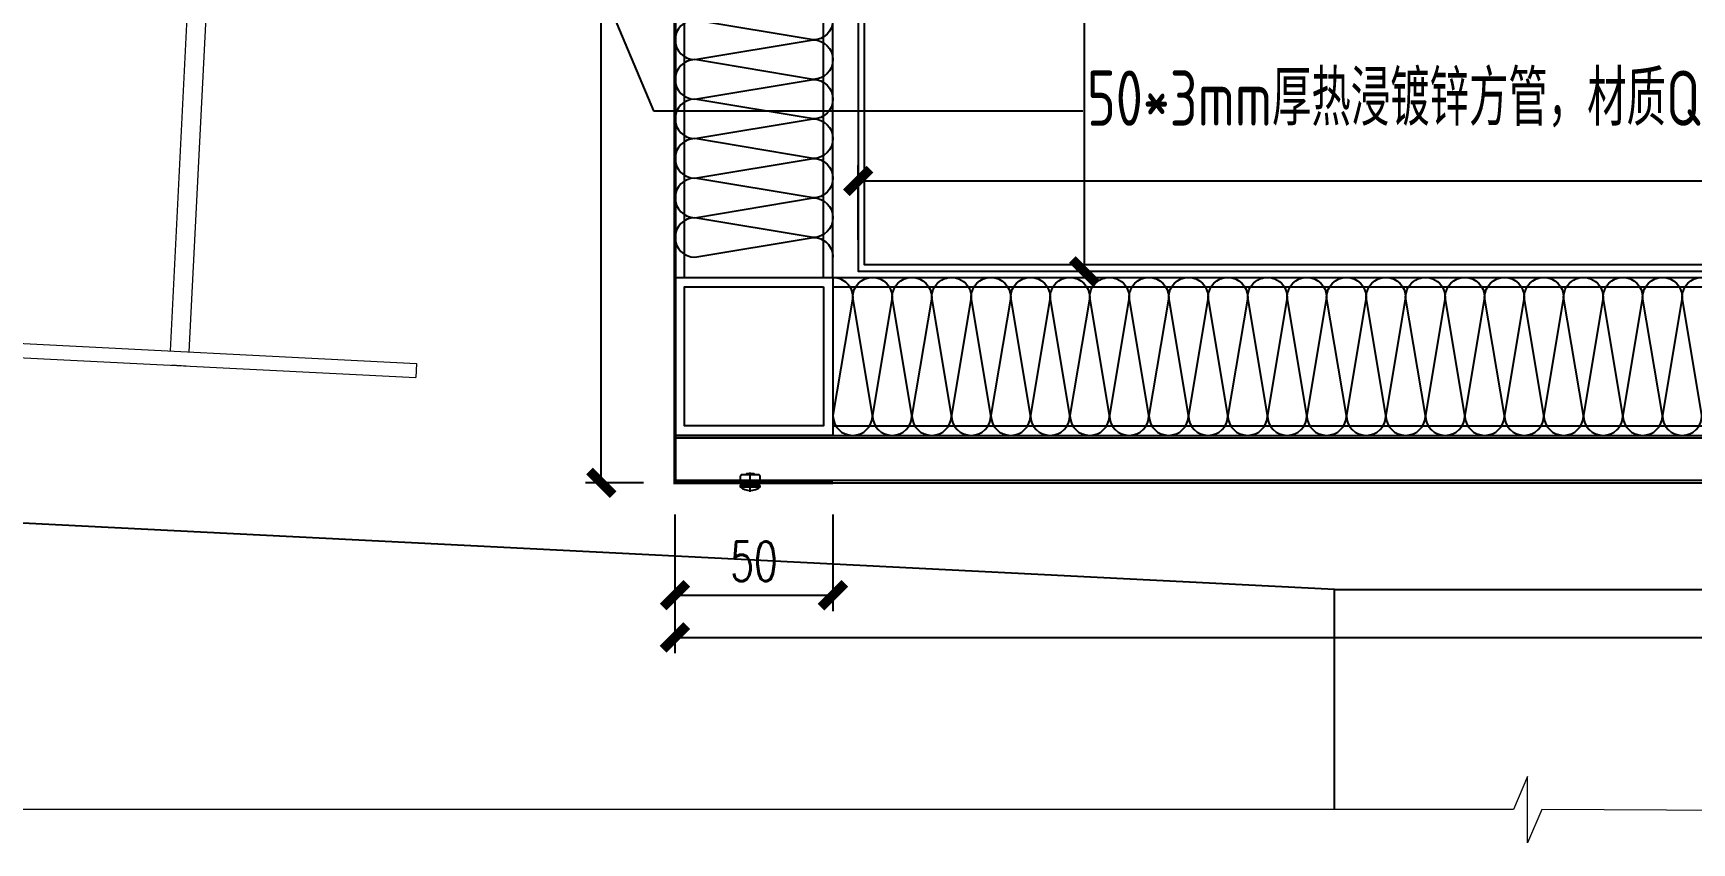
# Model space of a CAD drawing. Extents: x -599358 to 2865263, y -1062760 to 486533.
# Drawn here: x 137912 to 138437, y -727998 to -727742 of the extents above; entities that cross this region are included whole.
import ezdxf

# ---------------------------------------------------------------- set-up
doc = ezdxf.new("R2010")
doc.units = 0
for name, color, linetype in [('A-LIN-V', 9, 'Continuous'), ('BWM', 8, 'Continuous'), ('COLUMN', 9, 'Continuous'), ('DIM', 173, 'Continuous'), ('WZ', 2, 'Continuous'), ('拉铆钉', 243, 'Continuous'), ('虹吸雨水斗', 6, 'Continuous'), ('钢承板', 253, 'Continuous')]:
    doc.layers.add(name, color=color, linetype=linetype)
doc.layers.add('S-dim', color=81, linetype='Continuous', lineweight=0)
doc.layers.add('文字标注引出线', color=7, linetype='Continuous', lineweight=15)
doc.styles.add('DHTEXT-1', font='romans.shx', dxfattribs={"width": 0.7, "bigfont": 'chinese.shx'})
doc.styles.add('jhz', font='TSSDENG.SHX', dxfattribs={"width": 0.75, "bigfont": 'TSSDCHN.SHX'})
doc.dimstyles.new('ZN5', dxfattribs={"dimscale": 5, "dimtxt": 2.5, "dimasz": 1.5, "dimexe": 1, "dimexo": 2, "dimgap": 0.9, "dimtad": 1, "dimdec": 0, "dimdsep": 46, "dimtxsty": 'DHTEXT-1', "dimblk": 'ARCHTICK', "dimcen": 2.5, "dimclrd": 173, "dimclre": 173, "dimclrt": 7, "dimazin": 2, "dimtfac": 1, "dimtix": 1, "dimtmove": 2, "dimatfit": 3, "dimfxl": 0, "dimarcsym": 0})

# ---------------------------------------------------------------- blocks, each defined once
blk = doc.blocks.new('2134')
at = {"color": 1, "linetype": 'Continuous', "ltscale": 10}
for p, q in [((2311608.195416021, -279977.5803282307), (2311758.195416021, -279977.5803282307)), ((2311608.195416021, -279982.0803282307), (2311608.195416021, -279977.5803282307)), ((2311608.195416021, -279982.0803282307), (2311758.195416021, -279982.0803282307)), ((2311680.195416021, -280273.0803282307), (2311680.195416021, -279982.0803282307)), ((2311686.195416021, -280273.0803282307), (2311686.195416021, -279982.0803282307)), ((2311758.195416021, -279982.0803282307), (2311758.195416021, -279977.5803282307)), ((2311608.195416021, -280273.0803282307), (2311758.195416021, -280273.0803282307)), ((2311608.195416021, -280277.5803282307), (2311608.195416021, -280273.0803282307)), ((2311758.195416021, -280273.0803282307), (2311758.195416021, -280277.5803282307)), ((2311608.195416021, -280277.5803282307), (2311758.195416021, -280277.5803282307))]:
    blk.add_line(p, q, dxfattribs=at)
at = {"layer": 'S-dim', "ltscale": 10}
blk.add_line((2311685.445416021, -280277.5803282307), (2311680.945416021, -280277.5803282307), dxfattribs=at)
blk = doc.blocks.new('*U678')
at = {"layer": '拉铆钉'}
blk.add_line((-2.070018235688621, 2.91056068135731e-12), (4.136920892400445, 4.150901844468535e-12), dxfattribs=at)
for points in [[(-0.399999999999999, 3.20000000000291, 0.3760483909833032), (-0.4000000000029109, -3.19999999999709)], [(3.371954104258981, -1.279999999977222), (3.451954104238899, -1.279999999977222, 0.4142135623730952), (3.691954104276151, -1.040000000033102), (3.691954104277606, 1.040000000041404, 0.4142135623763708), (3.451954104238899, 1.279999999985525), (3.371954104257524, 1.279999999985525)]]:
    blk.add_lwpolyline(points, format="xyb", dxfattribs=at)
for points in [[(-2.91100477056716e-12, -3.19999999999709), (8.881784197001252e-16, 3.20000000000291), (-0.399999999999999, 3.20000000000291), (-0.4000000000029109, -3.19999999999709)], [(1.611954104294776, -1.599999999995849), (0, -1.600000000002911), (4.440892098500626e-16, 1.60000000000291), (1.611954104294778, 1.600000000004151)]]:
    blk.add_lwpolyline(points, close=True, dxfattribs=at)
blk.add_lwpolyline([(2.73195410431486, 3.200000000004152), (2.251954104240354, 3.200000000004152, 0.4142135623730949), (1.611954104296233, 2.559999999966899), (1.611954104294776, -2.559999999958596, 0.414213562373095), (2.251954104238897, -3.199999999995848), (2.731954104313403, -3.199999999995848, 0.4142135623761391), (3.371954104257524, -2.559999999958596), (3.371954104258981, 2.559999999966898, 0.4142135623730951)], format="xyb", close=True, dxfattribs=at)
blk = doc.blocks.new('_ArchTick')
at = {"color": 0, "linetype": 'ByBlock', "const_width": 0.4}
blk.add_lwpolyline([(-0.5, -0.5), (0.5, 0.5)], dxfattribs=at)
blk = doc.blocks.new('*D1917')
at = {"layer": 'Defpoints', "color": 0, "ltscale": 50, "transparency": 16777216}
for p in [(138172.8052743774, -727517.4663900741), (138172.8052743774, -727817.4663900741), (138244.2886068645, -727817.4663900741)]:
    blk.add_point(p, dxfattribs=at)
at = {"layer": 'DIM', "color": 173, "linetype": 'ByBlock', "lineweight": -2, "ltscale": 50, "transparency": 16777216}
for p, q in [((138182.8052743774, -727517.4663900741), (138249.2886068645, -727517.4663900741)), ((138244.2886068645, -727517.4663900741), (138244.2886068645, -727817.4663900741)), ((138182.8052743774, -727817.4663900741), (138249.2886068645, -727817.4663900741))]:
    blk.add_line(p, q, dxfattribs=at)
at = {"layer": 'DIM', "color": 173, "lineweight": -2, "ltscale": 50, "transparency": 16777216, "xscale": 7.5, "yscale": 7.5, "zscale": 7.5}
for p, rotation in [((138244.2886068645, -727517.4663900741), 90), ((138244.2886068645, -727817.4663900741), 270)]:
    blk.add_blockref('_ArchTick', p, dxfattribs=dict(at, rotation=rotation))
at = {"layer": 'DIM', "color": 7, "ltscale": 50, "transparency": 16777216, "insert": (138233.5386068643, -727667.466390074), "char_height": 12.5, "attachment_point": 5, "rotation": 90, "style": 'DHTEXT-1'}
blk.add_mtext('300', dxfattribs=at)
blk = doc.blocks.new('*D1918')
at = {"layer": 'Defpoints', "color": 0, "ltscale": 50, "transparency": 16777216}
for p in [(138972.8052743773, -727788.8759990218), (138172.8052743773, -727817.4663900739), (138972.8052743773, -727817.4663900739)]:
    blk.add_point(p, dxfattribs=at)
at = {"layer": 'DIM', "color": 173, "linetype": 'ByBlock', "lineweight": -2, "ltscale": 50, "transparency": 16777216}
for p, q in [((138172.8052743773, -727807.4663900739), (138172.8052743773, -727783.8759990218)), ((138972.8052743773, -727807.4663900739), (138972.8052743773, -727783.8759990218)), ((138172.8052743773, -727788.8759990218), (138972.8052743773, -727788.8759990218))]:
    blk.add_line(p, q, dxfattribs=at)
at = {"layer": 'DIM', "color": 173, "lineweight": -2, "ltscale": 50, "transparency": 16777216, "xscale": 7.5, "yscale": 7.5, "zscale": 7.5, "rotation": 180}
blk.add_blockref('_ArchTick', (138172.8052743773, -727788.8759990218), dxfattribs=at)
at = {"layer": 'DIM', "color": 173, "lineweight": -2, "ltscale": 50, "transparency": 16777216, "xscale": 7.5, "yscale": 7.5, "zscale": 7.5}
blk.add_blockref('_ArchTick', (138972.8052743773, -727788.8759990218), dxfattribs=at)
at = {"layer": 'DIM', "color": 7, "ltscale": 50, "transparency": 16777216, "insert": (138572.8052743773, -727778.1259990218), "char_height": 12.5, "attachment_point": 5, "style": 'DHTEXT-1'}
blk.add_mtext('800', dxfattribs=at)
blk = doc.blocks.new('*D2182')
at = {"layer": 'Defpoints', "color": 0, "ltscale": 50, "transparency": 16777216}
for p in [(138091.5005382347, -727549.4932382845), (138114.8052743772, -727549.4932382845), (138114.8052743772, -727884.4023245246)]:
    blk.add_point(p, dxfattribs=at)
at = {"layer": '虹吸雨水斗', "color": 173, "linetype": 'ByBlock', "lineweight": -2, "ltscale": 50, "transparency": 16777216}
for p, q in [((138104.8052743772, -727549.4932382845), (138086.5005382347, -727549.4932382845)), ((138091.5005382347, -727884.4023245246), (138091.5005382347, -727549.4932382845)), ((138104.8052743772, -727884.4023245246), (138086.5005382347, -727884.4023245246))]:
    blk.add_line(p, q, dxfattribs=at)
at = {"layer": '虹吸雨水斗', "color": 173, "lineweight": -2, "ltscale": 50, "transparency": 16777216, "xscale": 7.5, "yscale": 7.5, "zscale": 7.5}
for p, rotation in [((138091.5005382347, -727549.4932382845), 90), ((138091.5005382347, -727884.4023245246), 270)]:
    blk.add_blockref('_ArchTick', p, dxfattribs=dict(at, rotation=rotation))
at = {"layer": '虹吸雨水斗', "color": 7, "ltscale": 50, "transparency": 16777216, "insert": (138080.7505382344, -727716.9477814045), "char_height": 12.5, "attachment_point": 5, "rotation": 90, "style": 'DHTEXT-1'}
blk.add_mtext('335', dxfattribs=at)
blk = doc.blocks.new('*D2183')
at = {"layer": 'Defpoints', "color": 0, "ltscale": 50, "transparency": 16777216}
for p in [(138114.8052743771, -727884.4023245244), (138164.8052743771, -727884.4023245242), (138164.8052743771, -727919.9639855637)]:
    blk.add_point(p, dxfattribs=at)
at = {"layer": '虹吸雨水斗', "color": 173, "linetype": 'ByBlock', "lineweight": -2, "ltscale": 50, "transparency": 16777216}
for p, q in [((138114.8052743771, -727894.4023245244), (138114.8052743771, -727924.9639855637)), ((138164.8052743771, -727894.4023245242), (138164.8052743771, -727924.9639855637)), ((138114.8052743771, -727919.9639855637), (138164.8052743771, -727919.9639855637))]:
    blk.add_line(p, q, dxfattribs=at)
at = {"layer": '虹吸雨水斗', "color": 173, "lineweight": -2, "ltscale": 50, "transparency": 16777216, "xscale": 7.5, "yscale": 7.5, "zscale": 7.5, "rotation": 180}
blk.add_blockref('_ArchTick', (138114.8052743771, -727919.9639855637), dxfattribs=at)
at = {"layer": '虹吸雨水斗', "color": 173, "lineweight": -2, "ltscale": 50, "transparency": 16777216, "xscale": 7.5, "yscale": 7.5, "zscale": 7.5}
blk.add_blockref('_ArchTick', (138164.8052743771, -727919.9639855637), dxfattribs=at)
at = {"layer": '虹吸雨水斗', "color": 7, "ltscale": 50, "transparency": 16777216, "insert": (138139.8052743771, -727909.2139855637), "char_height": 12.5, "attachment_point": 5, "style": 'DHTEXT-1'}
blk.add_mtext('50', dxfattribs=at)
blk = doc.blocks.new('*D2184')
at = {"layer": 'Defpoints', "color": 0, "ltscale": 50, "transparency": 16777216}
for p in [(138114.8052743771, -727884.4023245242), (139030.805274378, -727884.4023245242), (139030.805274378, -727933.2986040986)]:
    blk.add_point(p, dxfattribs=at)
at = {"layer": '虹吸雨水斗', "color": 173, "linetype": 'ByBlock', "lineweight": -2, "ltscale": 50, "transparency": 16777216}
for p, q in [((138114.8052743771, -727894.4023245242), (138114.8052743771, -727938.2986040986)), ((139030.805274378, -727894.4023245242), (139030.805274378, -727938.2986040986)), ((138114.8052743771, -727933.2986040986), (139030.805274378, -727933.2986040986))]:
    blk.add_line(p, q, dxfattribs=at)
at = {"layer": '虹吸雨水斗', "color": 173, "lineweight": -2, "ltscale": 50, "transparency": 16777216, "xscale": 7.5, "yscale": 7.5, "zscale": 7.5, "rotation": 180}
blk.add_blockref('_ArchTick', (138114.8052743771, -727933.2986040986), dxfattribs=at)
at = {"layer": '虹吸雨水斗', "color": 173, "lineweight": -2, "ltscale": 50, "transparency": 16777216, "xscale": 7.5, "yscale": 7.5, "zscale": 7.5}
blk.add_blockref('_ArchTick', (139030.805274378, -727933.2986040986), dxfattribs=at)
at = {"layer": '虹吸雨水斗', "color": 7, "ltscale": 50, "transparency": 16777216, "insert": (138572.8052743776, -727922.5486040986), "char_height": 12.5, "attachment_point": 5, "style": 'DHTEXT-1'}
blk.add_mtext('916', dxfattribs=at)

msp = doc.modelspace()

# ---------------------------------------------------------------- linework, layer by layer
at = {"color": 2, "ltscale": 50}
for p, q in [((138114.8052743773, -727819.4023245242), (138114.8052743773, -727500.4932336151)), ((138164.8052743773, -727819.4023245247), (138164.8052743773, -727500.4932336151)), ((138117.8052743773, -727819.4023245247), (138117.8052743773, -727550.4932336151)), ((138161.8052743773, -727819.4023245247), (138161.8052743773, -727550.4932336151)), ((138164.8052743775, -727819.4023245253), (139030.8052743776, -727819.4023245238)), ((138164.8052743776, -727822.4023245244), (138980.8052743776, -727822.4023245242)), ((138164.8052743776, -727866.4023245244), (138980.8052743776, -727866.4023245242)), ((138264.8052743776, -727869.4023245242), (139030.8052743776, -727869.4023245242))]:
    msp.add_line(p, q, dxfattribs=at)
at = {"color": 4, "ltscale": 50}
for p, q in [((138114.8052743776, -727869.4023245242), (139030.8052743776, -727869.4023245242)), ((138114.8052743771, -727870.2023245245), (139030.805274378, -727870.2023245245)), ((138114.8052743771, -727883.602324525), (139030.805274378, -727883.6023245244)), ((138114.8052743771, -727884.4023245242), (139030.805274378, -727884.4023245242))]:
    msp.add_line(p, q, dxfattribs=at)
at = {"color": 1, "ltscale": 50}
msp.add_lwpolyline([(138952.8052743773, -727519.4663900733), (138970.8052743773, -727519.4663900733), (138970.8052743773, -727815.4663900733), (138174.8052743773, -727815.4663900739), (138174.8052743773, -727519.4663900739), (138192.8052743775, -727519.4663900733), (138192.8052743775, -727517.4663900733), (138172.8052743773, -727517.4663900739), (138172.8052743773, -727817.4663900739), (138972.8052743773, -727817.4663900733), (138972.8052743773, -727517.4663900733), (138952.8052743773, -727517.4663900733)], close=True, dxfattribs=at)
at = {"color": 2, "ltscale": 50}
for points in [[(138164.8052743776, -727819.4023245242), (138164.8052743776, -727869.4023245242), (138114.8052743776, -727869.4023245242), (138114.8052743776, -727819.4023245242)], [(138161.8052743776, -727822.4023245242), (138161.8052743776, -727866.4023245242), (138117.8052743776, -727866.4023245242), (138117.8052743776, -727822.4023245242)]]:
    msp.add_lwpolyline(points, close=True, dxfattribs=at)
at = {"layer": 'A-LIN-V', "color": 4}
msp.add_line((138323.5118585348, -727918.1964555684), (137386.214726909, -727870.7383750775), dxfattribs=at)
at = {"layer": 'BWM'}
for points in [[(138158.5552743773, -727731.7432336146, -1), (138158.5552743773, -727744.2432336146), (138121.0723052716, -727737.9960720972, 1), (138121.0723052716, -727750.4960720972), (138158.5552743773, -727744.2432336146, -1), (138158.5552743773, -727756.7432336146), (138121.0723052716, -727750.4960720972, 1), (138121.0723052716, -727762.9960720972), (138158.5552743773, -727756.7432336146, -1), (138158.5552743773, -727769.2432336146), (138121.0723052716, -727762.9960720972, 1), (138121.0723052716, -727775.4960720972), (138158.5552743773, -727769.2432336146, -1), (138158.5552743773, -727781.7432336146), (138121.0723052716, -727775.4960720972, 1), (138121.0723052716, -727787.9960720972), (138158.5552743773, -727781.7432336146, -1), (138158.5552743773, -727794.2432336146), (138121.0723052716, -727787.9960720972, 1), (138121.0723052716, -727800.4960720972), (138158.5552743773, -727794.2432336146, -1), (138158.5552743773, -727806.7432336146), (138121.0723052716, -727800.4960720972, 1), (138121.0723052716, -727812.9960720972), (138158.5552743773, -727806.7432336146, -0.414214), (138164.8052743773, -727812.9932336146)], [(138164.8052743775, -727819.402324525, -0.414214), (138171.0552743775, -727825.652324525), (138164.80811286, -727863.1352936307, 1), (138177.30811286, -727863.1352936307), (138171.0552743775, -727825.652324525, -1), (138183.5552743775, -727825.652324525), (138177.30811286, -727863.1352936307, 1), (138189.80811286, -727863.1352936307), (138183.5552743775, -727825.652324525, -1), (138196.0552743775, -727825.6523245252), (138189.80811286, -727863.1352936307, 1), (138202.30811286, -727863.1352936308), (138196.0552743775, -727825.6523245252, -1), (138208.5552743775, -727825.652324525), (138202.30811286, -727863.1352936308, 1), (138214.80811286, -727863.1352936307), (138208.5552743775, -727825.652324525, -1), (138221.0552743775, -727825.652324525), (138214.80811286, -727863.1352936307, 1), (138227.30811286, -727863.1352936307), (138221.0552743775, -727825.652324525, -1), (138233.5552743775, -727825.652324525), (138227.30811286, -727863.1352936307, 1), (138239.80811286, -727863.1352936308), (138233.5552743775, -727825.652324525, -1), (138246.0552743775, -727825.6523245252), (138239.80811286, -727863.1352936308, 1), (138252.30811286, -727863.1352936308), (138246.0552743775, -727825.6523245252, -1), (138258.5552743775, -727825.652324525), (138252.30811286, -727863.1352936308, 1), (138264.80811286, -727863.1352936307), (138258.5552743775, -727825.652324525, -1), (138271.0552743775, -727825.652324525), (138264.80811286, -727863.1352936307, 1), (138277.30811286, -727863.1352936307), (138271.0552743775, -727825.652324525, -1), (138283.5552743775, -727825.6523245252), (138277.30811286, -727863.1352936307, 1), (138289.80811286, -727863.1352936308), (138283.5552743775, -727825.6523245252, -1), (138296.0552743775, -727825.6523245252), (138289.80811286, -727863.1352936308, 1), (138302.30811286, -727863.1352936308), (138296.0552743775, -727825.6523245252, -1), (138308.5552743775, -727825.652324525), (138302.30811286, -727863.1352936308, 1), (138314.80811286, -727863.1352936307), (138308.5552743775, -727825.652324525, -1), (138321.0552743775, -727825.652324525), (138314.80811286, -727863.1352936307, 1), (138327.30811286, -727863.1352936307), (138321.0552743775, -727825.652324525, -1), (138333.5552743775, -727825.6523245252), (138327.30811286, -727863.1352936307, 1), (138339.80811286, -727863.1352936308), (138333.5552743775, -727825.6523245252, -1), (138346.0552743775, -727825.6523245252), (138339.80811286, -727863.1352936308, 1), (138352.30811286, -727863.1352936308), (138346.0552743775, -727825.6523245252, -1), (138358.5552743775, -727825.652324525), (138352.30811286, -727863.1352936308, 1), (138364.80811286, -727863.1352936307), (138358.5552743775, -727825.652324525, -1), (138371.0552743775, -727825.652324525), (138364.80811286, -727863.1352936307, 1), (138377.30811286, -727863.1352936308), (138371.0552743775, -727825.652324525, -1), (138383.5552743775, -727825.6523245252), (138377.30811286, -727863.1352936308, 1), (138389.80811286, -727863.1352936308), (138383.5552743775, -727825.6523245252, -1), (138396.0552743775, -727825.6523245252), (138389.80811286, -727863.1352936308, 1), (138402.30811286, -727863.1352936308), (138396.0552743775, -727825.6523245252, -1), (138408.5552743775, -727825.652324525), (138402.30811286, -727863.1352936308, 1), (138414.80811286, -727863.1352936307), (138408.5552743775, -727825.652324525, -1), (138421.0552743775, -727825.6523245252), (138414.80811286, -727863.1352936307, 1), (138427.30811286, -727863.1352936308), (138421.0552743775, -727825.6523245252, -1), (138433.5552743775, -727825.6523245252), (138427.30811286, -727863.1352936308, 1), (138439.80811286, -727863.1352936308), (138433.5552743775, -727825.6523245252, -1), (138446.0552743775, -727825.6523245252)]]:
    msp.add_lwpolyline(points, format="xyb", dxfattribs=at)
at = {"layer": 'COLUMN'}
for p, q in [((138323.5118585348, -727987.799321152), (138323.5118585348, -727918.1964555684)), ((138323.5118585348, -727918.1964555684), (139023.5118585348, -727918.1964555684))]:
    msp.add_line(p, q, dxfattribs=at)
at = {"layer": 'DIM', "ltscale": 10}
for p, q in [((138067.9312099933, -727671.3913702015, 7.97219782655991e-09), (138108.0629692699, -727766.7349698917, 7.97219782655991e-09)), ((138108.06296927, -727766.7349698917, 7.97219782655991e-09), (138243.8925815157, -727766.7349698917, 7.97219782655991e-09))]:
    msp.add_line(p, q, dxfattribs=at)
at = {"layer": '文字标注引出线', "color": 1}
msp.add_lwpolyline([(139354.60713741, -727992.9671170018), (138389.158130241, -727987.799321152), (138384.658130241, -727998.299321152), (138384.658130241, -727977.299321152), (138380.158130241, -727987.799321152), (137386.214726909, -727987.799321152)], dxfattribs=at)
at = {"layer": '钢承板', "color": 4, "const_width": 1}
msp.add_lwpolyline([(138114.8052743771, -727549.4932382843), (138114.8052743771, -727884.4023245242), (138164.8052743771, -727884.4023245242)], dxfattribs=at)

# ---------------------------------------------------------------- block references
at = {"rotation": 90.00000000000001}
msp.add_blockref('*U678', (138138.620796578, -727885.2142786286), dxfattribs=at)
at = {"layer": 'S-dim', "rotation": 357.1014233314577}
msp.add_blockref('2134', (-2156594.669357485, -331030.8234146703, 3.338996503339287e-09), dxfattribs=at)

# ---------------------------------------------------------------- texts
at = {"layer": 'WZ', "style": 'jhz', "width": 0.75}
msp.add_text('50*3mm厚热浸镀锌方管，材质Q235B,@1200', height=17.5, dxfattribs=at).set_placement((138245.2064968474, -727771.4172303161, -1.607716690409664))

# ---------------------------------------------------------------- dimensions: what is measured, and where the dimension line sits
at = {"layer": 'DIM', "ltscale": 50}
for p1, p2, distance, picture, middle in [((138172.8052743773, -727517.4663900739), (138172.8052743773, -727817.4663900739), 71.48333248720155, '*D1917', (138233.5386068643, -727667.466390074)), ((138172.8052743773, -727817.4663900739), (138972.8052743773, -727817.4663900739), 28.590391052071936, '*D1918', (138572.8052743773, -727778.1259990218))]:
    dim = msp.add_aligned_dim(p1=p1, p2=p2, distance=distance, dimstyle='ZN5', dxfattribs=at)
    dim.commit()
    dim.dimension.update_dxf_attribs({"geometry": picture, "text_midpoint": middle})
at = {"layer": '虹吸雨水斗', "ltscale": 50}
for p1, p2, distance, picture, middle in [((138114.8052743771, -727884.4023245244), (138114.8052743771, -727549.4932382843), 23.3047361424251, '*D2182', (138080.7505382344, -727716.9477814045)), ((138114.8052743771, -727884.4023245244), (138164.8052743771, -727884.4023245242), -35.56166103947908, '*D2183', (138139.8052743771, -727909.2139855637)), ((138114.8052743771, -727884.4023245242), (139030.805274378, -727884.4023245242), -48.896279574371874, '*D2184', (138572.8052743776, -727922.5486040986))]:
    dim = msp.add_aligned_dim(p1=p1, p2=p2, distance=distance, dimstyle='ZN5', dxfattribs=at)
    dim.commit()
    dim.dimension.update_dxf_attribs({"geometry": picture, "text_midpoint": middle})

doc.saveas('drawing.dxf')
